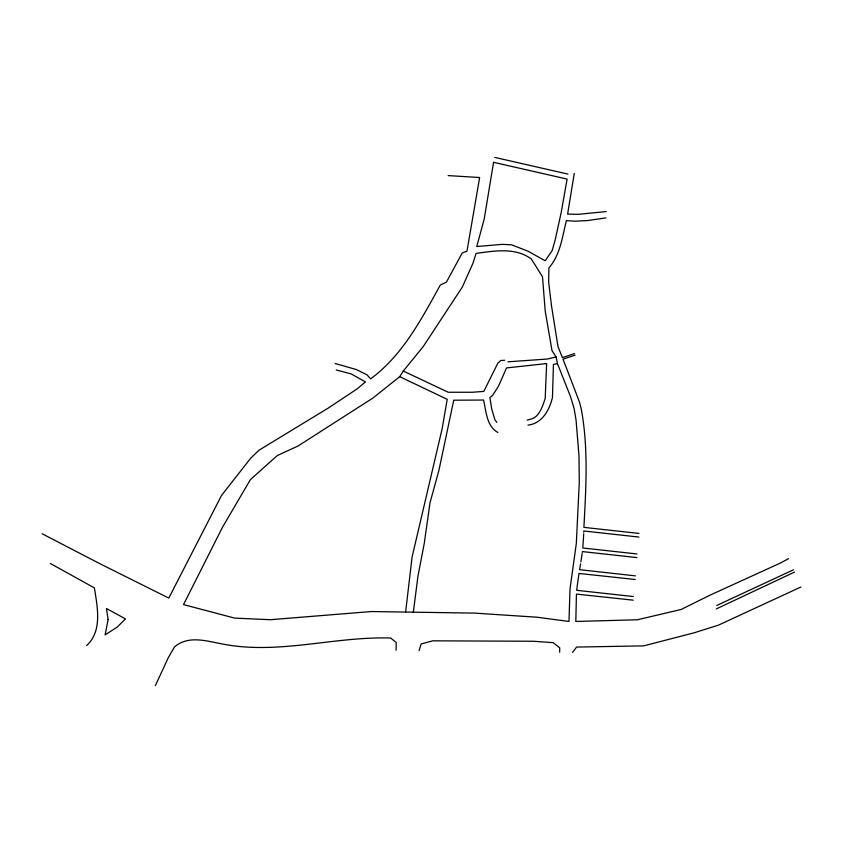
<?xml version="1.0" encoding="UTF-8"?>
<svg xmlns="http://www.w3.org/2000/svg" width="843" height="843" viewBox="0 0 843 843"><rect width="100%" height="100%" fill="white"/><g stroke="black" fill="none" stroke-linecap="round" stroke-linejoin="round"><path stroke-width="1.26" d="M396.115 650.28L396.231 642.492L390.667 638.035C334.597 636.212 279.044 654.874 223.237 644.147C207.199 641.27 188.526 634.853 174.543 646.897L168.273 657.719L155.375 685.612M559.668 652.197L559.731 647.824L553.229 642.672L533.408 641.26L432.849 640.828L421.173 643.936L419.045 650.627M583.746 532.196L583.778 530.995L638.857 537.054M583.683 533.809L583.567 536.633M583.525 537.444L582.776 547.992L636.971 553.956M405.62 612.06L412.079 557.086L442.185 428.55L447.201 399.308L399.708 376.673L373.027 397.959L298.148 445.947L277.252 455.589L250.392 479.646L222.636 526.98L183.511 604.6L234.733 618.119L270.308 619.71L371.352 611.544L474.63 613.114L536.949 617.213L568.983 621.47L570.005 588.983L576.306 543.598L579.289 482.523L578.983 455.631L576.032 419.825L574.083 408.486L570.458 396.452L557.444 363.596L556.074 356.916L552.017 350.656L545.231 311.246L542.481 276.694L531.301 258.938C515.073 247.136 494.525 250.929 476.074 253.406L472.986 263.174L462.343 287.031L423.154 346.694L403.291 371.046L399.708 376.673M582.281 552.334L582.376 551.585L636.865 557.581M413.323 612.187L418.023 575.737L424.229 543.598L430.025 502.681L438.897 470.426L453.734 400.204L483.524 400.046C486.274 411.331 486.474 426.168 497.907 432.501M582.123 553.588L580.922 561.838M574.273 173.373L567.613 214.101L578.098 214.333L606.296 211.551M580.595 563.819L579.626 569.689L635.359 575.864M545.189 398.518L546.643 363.565L506.538 367.927L498.519 386.157L492.491 395.557L489.888 397.59L491.701 408.939L494.946 419.856L496.875 422.396M544.915 399.319C542.481 406.716 538.94 416.906 531.67 418.823A29.758 29.758 0 0 1 530.911 419.076L527.17 420.141M572.555 652.387L576.601 647.066L643.683 645.875L694.274 632.766L718.384 625.169L800.85 587.023M86.671 645.559C102.677 630.701 97.303 606.855 94.405 587.919L50.285 563.44M788.563 558.614L780.934 562.797L710.301 595.032L681.091 609.478L637.466 619.763L575.811 621.47L576.443 594.094L633.262 600.174M794.412 572.123L716.308 608.92M716.729 605.495L793.411 569.815M574.473 353.554L562.418 357.653L558.013 346.663L551.501 305.777L548.645 282.194L548.888 267.958C560.437 254.618 562.218 236.999 566.401 220.624L574.641 221.193L587.518 220.571L605.938 217.884M575.095 355.103L563.04 359.202L579.289 401.584A104.237 104.237 0 0 1 581.607 410.91C588.414 449.488 585.969 488.55 583.893 527.37L638.973 533.429M527.929 425.114C542.091 423.597 549.562 410.035 552.46 397.38L553.451 364.408L557.444 363.596M556.074 356.916L547.349 359.044L507.981 361.805M504.683 360.246L500.795 360.519L497.834 363.196L483.819 391.394L472.312 392.258L448.181 392.248L403.291 371.046M448.139 175.597L479.635 177.515L466.969 251.182L462.227 252.974L446.432 282.11L440.309 285.05C421.405 319.223 402.712 355.145 370.593 378.897L367 374.829L356.115 369.476L335.04 363.481M635.243 579.489L579.004 573.461L577.055 587.139L576.738 590.321L633.378 596.549M494.693 157.388L567.982 174.101M336.209 369.982L351.046 373.86L365.462 381.89L357.116 388.897L328.233 408.086L259.001 450.215L250.719 458.171L221.54 495.431L168.79 598.087L99.39 563.461L42.15 533.767M493.576 162.309L484.177 219.169L476.759 246.535L502.143 244.354L511.511 244.786L528.245 251.309L545.179 260.772L552.176 250.55L555.221 239.728L561.238 212.278L567.107 179.085L493.576 162.309M108.104 619.542L105.122 634.884L117.209 627.076L125.491 618.899L106.46 608.498L108.104 619.542"/></g></svg>
